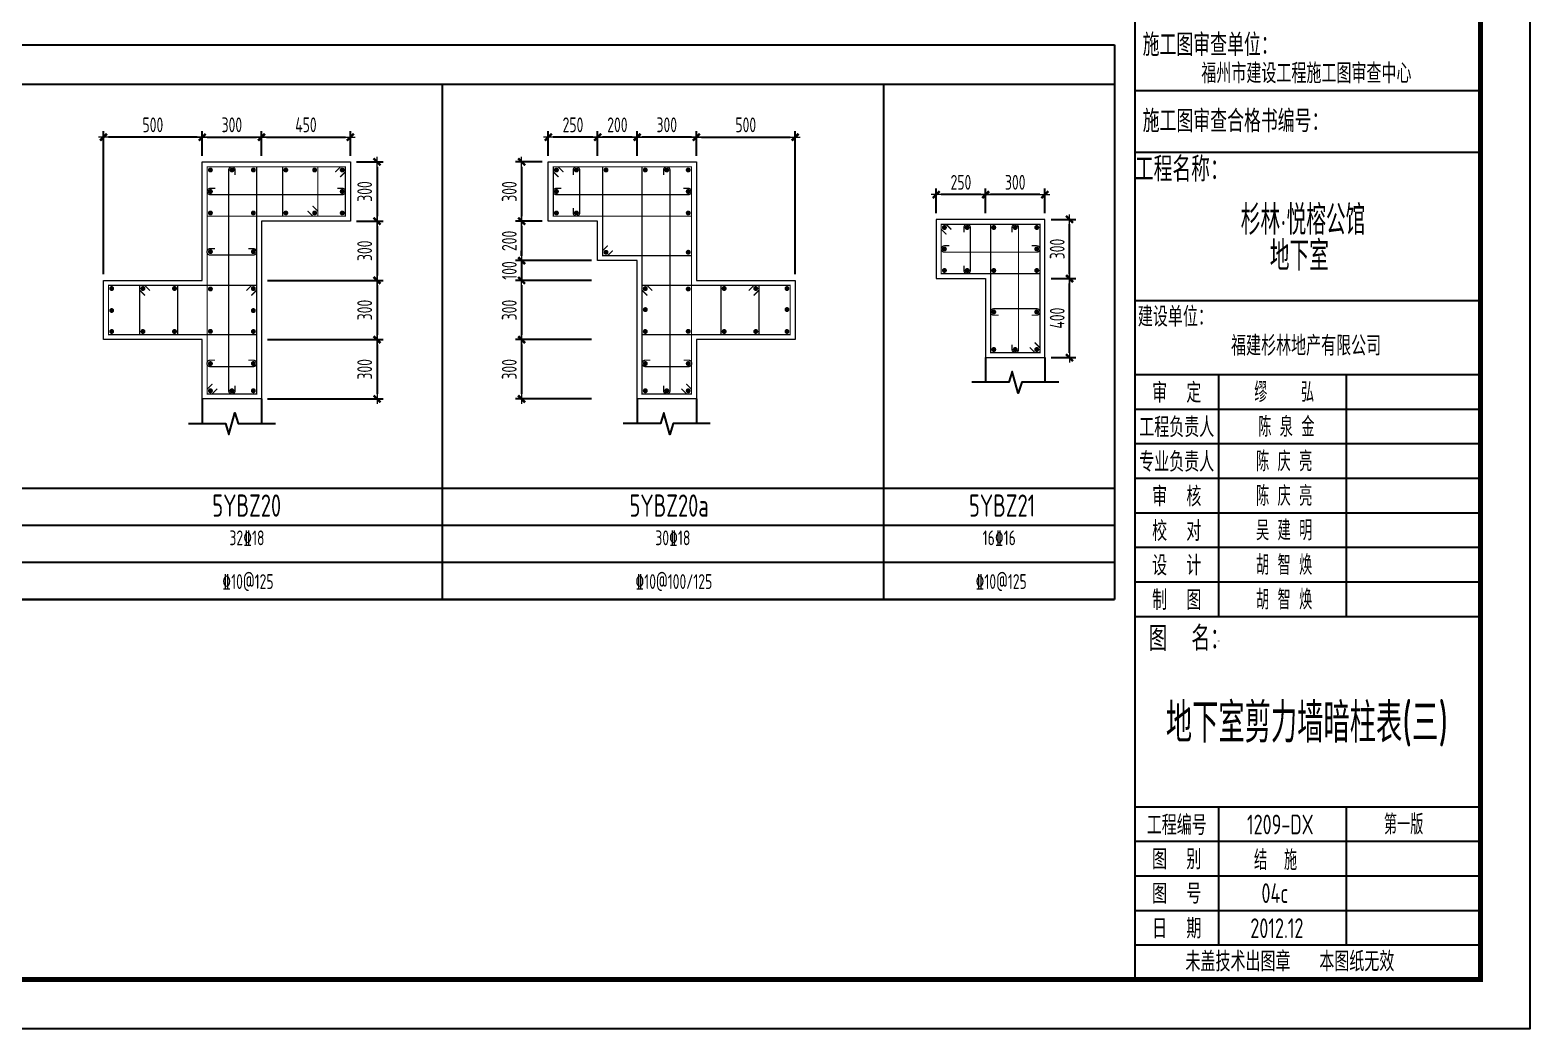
# Model space of a CAD drawing. Extents: x 292423 to 376523, y 106557 to 361882.
# Drawn here: x 346140 to 376523, y 171865 to 192094 of the extents above; entities that cross this region are included whole.
import ezdxf
from ezdxf.enums import TextEntityAlignment as Align

# ---------------------------------------------------------------- set-up
doc = ezdxf.new("R2010")
doc.units = 0
doc.header["$LTSCALE"] = 1000
doc.layers.get('0').update_dxf_attribs({"linetype": 'CONTINUOUS'})
doc.layers.get('Defpoints').update_dxf_attribs({"linetype": 'CONTINUOUS'})
for name, color, linetype in [('1508', 2, 'CONTINUOUS'), ('Note', 7, 'CONTINUOUS'), ('PUB_TITLE', 4, 'CONTINUOUS'), ('TAB', 7, 'CONTINUOUS'), ('TEXT', 7, 'CONTINUOUS'), ('THIN', 7, 'CONTINUOUS'), ('tk', 7, 'CONTINUOUS')]:
    doc.layers.add(name, color=color, linetype=linetype)
for name, color, linetype, lineweight in [('REIN', 6, 'CONTINUOUS', 18), ('Z-柱大样外框', 7, 'ByLayer', 18), ('Z-详图标注', 3, 'CONTINUOUS', 18)]:
    doc.layers.add(name, color=color, linetype=linetype, lineweight=lineweight)
doc.styles.add('HZTXT2', font='tssdeng.shx', dxfattribs={"width": 0.7, "bigfont": 'tssdchn.shx'})
doc.styles.get("Standard").update_dxf_attribs({"font": 'tssdeng.shx', "width": 0.7, "bigfont": 'tssdchn.shx'})
doc.styles.add('TCCAD_Dimension', font='Tssdeng.shx', dxfattribs={"width": 0.7, "bigfont": 'tssdchn.shx'})
doc.dimstyles.new('TCCAD_25_100', dxfattribs={"dimtxt": 300, "dimasz": 100, "dimexe": 125, "dimexo": 125, "dimgap": 100, "dimtad": 1, "dimdec": 0, "dimlfac": 0.25, "dimzin": 0, "dimdsep": 46, "dimtxsty": 'TCCAD_Dimension', "dimblk": '_TCDBK25_100', "dimcen": 0, "dimclrt": 7, "dimadec": 0, "dimazin": 0, "dimtfac": 1, "dimtdec": 0, "dimtix": 1, "dimtmove": 2, "dimatfit": 3, "dimfxl": 1, "dimtolj": 1, "dimtzin": 0, "dimarcsym": 0})

# ---------------------------------------------------------------- blocks, each defined once
blk = doc.blocks.new('_TCDBK25_100')
blk.add_line((-1, 0), (1, 0))
at = {"const_width": 0.5}
blk.add_lwpolyline([(-0.7, -0.7), (0.7, 0.7)], dxfattribs=at)
blk = doc.blocks.new('*D55')
at = {"layer": 'Defpoints', "color": 0}
for p in [(366696, 187060), (367196, 187060), (366696, 185460)]:
    blk.add_point(p, dxfattribs=at)
at = {"layer": 'Z-详图标注', "color": 0, "lineweight": -2}
for p, q in [((366821, 187060), (367321, 187060)), ((367196, 185560), (367196, 186960)), ((366821, 185460), (367321, 185460))]:
    blk.add_line(p, q, dxfattribs=at)
at = {"layer": 'Z-详图标注', "color": 0, "lineweight": -2, "xscale": 100, "yscale": 100, "zscale": 100}
for p, rotation in [((367196, 187060), 90), ((367196, 185460), 270)]:
    blk.add_blockref('_TCDBK25_100', p, dxfattribs=dict(at, rotation=rotation))
at = {"layer": 'Z-详图标注', "color": 7, "insert": (366946, 186260), "char_height": 300, "attachment_point": 5, "rotation": 90, "style": 'TCCAD_Dimension'}
blk.add_mtext('\\A1;400', dxfattribs=at)
blk = doc.blocks.new('*D56')
at = {"layer": 'Defpoints', "color": 0}
for p in [(366696, 188260), (367196, 188260), (366696, 187060)]:
    blk.add_point(p, dxfattribs=at)
at = {"layer": 'Z-详图标注', "color": 0, "lineweight": -2}
for p, q in [((366821, 188260), (367321, 188260)), ((367196, 187160), (367196, 188160)), ((366821, 187060), (367321, 187060))]:
    blk.add_line(p, q, dxfattribs=at)
at = {"layer": 'Z-详图标注', "color": 0, "lineweight": -2, "xscale": 100, "yscale": 100, "zscale": 100}
for p, rotation in [((367196, 188260), 90), ((367196, 187060), 270)]:
    blk.add_blockref('_TCDBK25_100', p, dxfattribs=dict(at, rotation=rotation))
at = {"layer": 'Z-详图标注', "color": 7, "insert": (366946, 187660), "char_height": 300, "attachment_point": 5, "rotation": 90, "style": 'TCCAD_Dimension'}
blk.add_mtext('\\A1;300', dxfattribs=at)
blk = doc.blocks.new('*D57')
at = {"layer": 'Defpoints', "color": 0}
for p in [(365496, 188760), (365496, 188260), (366696, 188260)]:
    blk.add_point(p, dxfattribs=at)
at = {"layer": 'Z-详图标注', "color": 0, "lineweight": -2}
for p, q in [((365496, 188385), (365496, 188885)), ((366596, 188760), (365596, 188760)), ((366696, 188385), (366696, 188885))]:
    blk.add_line(p, q, dxfattribs=at)
at = {"layer": 'Z-详图标注', "color": 0, "lineweight": -2, "xscale": 100, "yscale": 100, "zscale": 100, "rotation": 180}
blk.add_blockref('_TCDBK25_100', (365496, 188760), dxfattribs=at)
at = {"layer": 'Z-详图标注', "color": 0, "lineweight": -2, "xscale": 100, "yscale": 100, "zscale": 100}
blk.add_blockref('_TCDBK25_100', (366696, 188760), dxfattribs=at)
at = {"layer": 'Z-详图标注', "color": 7, "insert": (366096, 189010), "char_height": 300, "attachment_point": 5, "style": 'TCCAD_Dimension'}
blk.add_mtext('\\A1;300', dxfattribs=at)
blk = doc.blocks.new('*D58')
at = {"layer": 'Defpoints', "color": 0}
for p in [(364496, 188760), (364496, 188260), (365496, 188260)]:
    blk.add_point(p, dxfattribs=at)
at = {"layer": 'Z-详图标注', "color": 0, "lineweight": -2}
for p, q in [((364496, 188385), (364496, 188885)), ((365396, 188760), (364596, 188760)), ((365496, 188385), (365496, 188885))]:
    blk.add_line(p, q, dxfattribs=at)
at = {"layer": 'Z-详图标注', "color": 0, "lineweight": -2, "xscale": 100, "yscale": 100, "zscale": 100, "rotation": 180}
blk.add_blockref('_TCDBK25_100', (364496, 188760), dxfattribs=at)
at = {"layer": 'Z-详图标注', "color": 0, "lineweight": -2, "xscale": 100, "yscale": 100, "zscale": 100}
blk.add_blockref('_TCDBK25_100', (365496, 188760), dxfattribs=at)
at = {"layer": 'Z-详图标注', "color": 7, "insert": (364996, 189010), "char_height": 300, "attachment_point": 5, "style": 'TCCAD_Dimension'}
blk.add_mtext('\\A1;250', dxfattribs=at)
blk = doc.blocks.new('*D81')
at = {"layer": 'Defpoints', "color": 0}
for p in [(350829, 189924), (349629, 189424), (350829, 189424)]:
    blk.add_point(p, dxfattribs=at)
at = {"layer": 'Z-详图标注', "color": 0, "lineweight": -2}
for p, q in [((349629, 189549), (349629, 190049)), ((349729, 189924), (350729, 189924)), ((350829, 189549), (350829, 190049))]:
    blk.add_line(p, q, dxfattribs=at)
at = {"layer": 'Z-详图标注', "color": 0, "lineweight": -2, "xscale": 100, "yscale": 100, "zscale": 100, "rotation": 180}
blk.add_blockref('_TCDBK25_100', (349629, 189924), dxfattribs=at)
at = {"layer": 'Z-详图标注', "color": 0, "lineweight": -2, "xscale": 100, "yscale": 100, "zscale": 100}
blk.add_blockref('_TCDBK25_100', (350829, 189924), dxfattribs=at)
at = {"layer": 'Z-详图标注', "color": 7, "insert": (350229, 190174), "char_height": 300, "attachment_point": 5, "style": 'TCCAD_Dimension'}
blk.add_mtext('\\A1;300', dxfattribs=at)
blk = doc.blocks.new('*D82')
at = {"layer": 'Defpoints', "color": 0}
for p in [(352629, 189924), (350829, 189424), (352629, 189424)]:
    blk.add_point(p, dxfattribs=at)
at = {"layer": 'Z-详图标注', "color": 0, "lineweight": -2}
for p, q in [((350829, 189549), (350829, 190049)), ((350929, 189924), (352529, 189924)), ((352629, 189549), (352629, 190049))]:
    blk.add_line(p, q, dxfattribs=at)
at = {"layer": 'Z-详图标注', "color": 0, "lineweight": -2, "xscale": 100, "yscale": 100, "zscale": 100, "rotation": 180}
blk.add_blockref('_TCDBK25_100', (350829, 189924), dxfattribs=at)
at = {"layer": 'Z-详图标注', "color": 0, "lineweight": -2, "xscale": 100, "yscale": 100, "zscale": 100}
blk.add_blockref('_TCDBK25_100', (352629, 189924), dxfattribs=at)
at = {"layer": 'Z-详图标注', "color": 7, "insert": (351729, 190174), "char_height": 300, "attachment_point": 5, "style": 'TCCAD_Dimension'}
blk.add_mtext('\\A1;450', dxfattribs=at)
blk = doc.blocks.new('*D83')
at = {"layer": 'Defpoints', "color": 0}
for p in [(352629, 189424), (352629, 188224), (353169, 188224)]:
    blk.add_point(p, dxfattribs=at)
at = {"layer": 'Z-详图标注', "color": 0, "lineweight": -2}
for p, q in [((352754, 189424), (353294, 189424)), ((353169, 189324), (353169, 188324)), ((352754, 188224), (353294, 188224))]:
    blk.add_line(p, q, dxfattribs=at)
at = {"layer": 'Z-详图标注', "color": 0, "lineweight": -2, "xscale": 100, "yscale": 100, "zscale": 100}
for p, rotation in [((353169, 189424), 90), ((353169, 188224), 270)]:
    blk.add_blockref('_TCDBK25_100', p, dxfattribs=dict(at, rotation=rotation))
at = {"layer": 'Z-详图标注', "color": 7, "insert": (352919, 188824), "char_height": 300, "attachment_point": 5, "rotation": 90, "style": 'TCCAD_Dimension'}
blk.add_mtext('\\A1;300', dxfattribs=at)
blk = doc.blocks.new('*D84')
at = {"layer": 'Defpoints', "color": 0}
for p in [(352629, 188224), (350829, 187024), (353169, 187024)]:
    blk.add_point(p, dxfattribs=at)
at = {"layer": 'Z-详图标注', "color": 0, "lineweight": -2}
for p, q in [((352754, 188224), (353294, 188224)), ((353169, 188124), (353169, 187124)), ((350954, 187024), (353294, 187024))]:
    blk.add_line(p, q, dxfattribs=at)
at = {"layer": 'Z-详图标注', "color": 0, "lineweight": -2, "xscale": 100, "yscale": 100, "zscale": 100}
for p, rotation in [((353169, 188224), 90), ((353169, 187024), 270)]:
    blk.add_blockref('_TCDBK25_100', p, dxfattribs=dict(at, rotation=rotation))
at = {"layer": 'Z-详图标注', "color": 7, "insert": (352919, 187624), "char_height": 300, "attachment_point": 5, "rotation": 90, "style": 'TCCAD_Dimension'}
blk.add_mtext('\\A1;300', dxfattribs=at)
blk = doc.blocks.new('*D85')
at = {"layer": 'Defpoints', "color": 0}
for p in [(350829, 187024), (350829, 185824), (353169, 185824)]:
    blk.add_point(p, dxfattribs=at)
at = {"layer": 'Z-详图标注', "color": 0, "lineweight": -2}
for p, q in [((350954, 187024), (353294, 187024)), ((353169, 186924), (353169, 185924)), ((350954, 185824), (353294, 185824))]:
    blk.add_line(p, q, dxfattribs=at)
at = {"layer": 'Z-详图标注', "color": 0, "lineweight": -2, "xscale": 100, "yscale": 100, "zscale": 100}
for p, rotation in [((353169, 187024), 90), ((353169, 185824), 270)]:
    blk.add_blockref('_TCDBK25_100', p, dxfattribs=dict(at, rotation=rotation))
at = {"layer": 'Z-详图标注', "color": 7, "insert": (352919, 186424), "char_height": 300, "attachment_point": 5, "rotation": 90, "style": 'TCCAD_Dimension'}
blk.add_mtext('\\A1;300', dxfattribs=at)
blk = doc.blocks.new('*D86')
at = {"layer": 'Defpoints', "color": 0}
for p in [(350829, 185824), (350829, 184624), (353169, 184624)]:
    blk.add_point(p, dxfattribs=at)
at = {"layer": 'Z-详图标注', "color": 0, "lineweight": -2}
for p, q in [((350954, 185824), (353294, 185824)), ((353169, 185724), (353169, 184724)), ((350954, 184624), (353294, 184624))]:
    blk.add_line(p, q, dxfattribs=at)
at = {"layer": 'Z-详图标注', "color": 0, "lineweight": -2, "xscale": 100, "yscale": 100, "zscale": 100}
for p, rotation in [((353169, 185824), 90), ((353169, 184624), 270)]:
    blk.add_blockref('_TCDBK25_100', p, dxfattribs=dict(at, rotation=rotation))
at = {"layer": 'Z-详图标注', "color": 7, "insert": (352919, 185224), "char_height": 300, "attachment_point": 5, "rotation": 90, "style": 'TCCAD_Dimension'}
blk.add_mtext('\\A1;300', dxfattribs=at)
blk = doc.blocks.new('*D87')
at = {"layer": 'Defpoints', "color": 0}
for p in [(347629, 189924), (349629, 189424), (347629, 187024)]:
    blk.add_point(p, dxfattribs=at)
at = {"layer": 'Z-详图标注', "color": 0, "lineweight": -2}
for p, q in [((347629, 187149), (347629, 190049)), ((349529, 189924), (347729, 189924)), ((349629, 189549), (349629, 190049))]:
    blk.add_line(p, q, dxfattribs=at)
at = {"layer": 'Z-详图标注', "color": 0, "lineweight": -2, "xscale": 100, "yscale": 100, "zscale": 100, "rotation": 180}
blk.add_blockref('_TCDBK25_100', (347629, 189924), dxfattribs=at)
at = {"layer": 'Z-详图标注', "color": 0, "lineweight": -2, "xscale": 100, "yscale": 100, "zscale": 100}
blk.add_blockref('_TCDBK25_100', (349629, 189924), dxfattribs=at)
at = {"layer": 'Z-详图标注', "color": 7, "insert": (348629, 190174), "char_height": 300, "attachment_point": 5, "style": 'TCCAD_Dimension'}
blk.add_mtext('\\A1;500', dxfattribs=at)
blk = doc.blocks.new('*D111')
at = {"layer": 'Defpoints', "color": 0}
for p in [(358438, 189924), (358438, 189424), (359638, 189424)]:
    blk.add_point(p, dxfattribs=at)
at = {"layer": 'Z-详图标注', "color": 0, "lineweight": -2}
for p, q in [((358438, 189549), (358438, 190049)), ((359538, 189924), (358538, 189924)), ((359638, 189549), (359638, 190049))]:
    blk.add_line(p, q, dxfattribs=at)
at = {"layer": 'Z-详图标注', "color": 0, "lineweight": -2, "xscale": 100, "yscale": 100, "zscale": 100, "rotation": 180}
blk.add_blockref('_TCDBK25_100', (358438, 189924), dxfattribs=at)
at = {"layer": 'Z-详图标注', "color": 0, "lineweight": -2, "xscale": 100, "yscale": 100, "zscale": 100}
blk.add_blockref('_TCDBK25_100', (359638, 189924), dxfattribs=at)
at = {"layer": 'Z-详图标注', "color": 7, "insert": (359038, 190174), "char_height": 300, "attachment_point": 5, "style": 'TCCAD_Dimension'}
blk.add_mtext('\\A1;300', dxfattribs=at)
blk = doc.blocks.new('*D112')
at = {"layer": 'Defpoints', "color": 0}
for p in [(357638, 189924), (357638, 189424, 0), (358438, 189424, 0)]:
    blk.add_point(p, dxfattribs=at)
at = {"layer": 'Z-详图标注', "color": 0, "lineweight": -2}
for p, q in [((357638, 189549), (357638, 190049)), ((358338, 189924), (357738, 189924)), ((358438, 189549), (358438, 190049))]:
    blk.add_line(p, q, dxfattribs=at)
at = {"layer": 'Z-详图标注', "color": 0, "lineweight": -2, "xscale": 100, "yscale": 100, "zscale": 100, "rotation": 180}
blk.add_blockref('_TCDBK25_100', (357638, 189924), dxfattribs=at)
at = {"layer": 'Z-详图标注', "color": 0, "lineweight": -2, "xscale": 100, "yscale": 100, "zscale": 100}
blk.add_blockref('_TCDBK25_100', (358438, 189924), dxfattribs=at)
at = {"layer": 'Z-详图标注', "color": 7, "insert": (358038, 190174), "char_height": 300, "attachment_point": 5, "style": 'TCCAD_Dimension'}
blk.add_mtext('\\A1;200', dxfattribs=at)
blk = doc.blocks.new('*D113')
at = {"layer": 'Defpoints', "color": 0}
for p in [(356638, 189424), (356098, 188224), (356638, 188224)]:
    blk.add_point(p, dxfattribs=at)
at = {"layer": 'Z-详图标注', "color": 0, "lineweight": -2}
for p, q in [((356513, 189424), (355973, 189424)), ((356098, 189324), (356098, 188324)), ((356513, 188224), (355973, 188224))]:
    blk.add_line(p, q, dxfattribs=at)
at = {"layer": 'Z-详图标注', "color": 0, "lineweight": -2, "xscale": 100, "yscale": 100, "zscale": 100}
for p, rotation in [((356098, 189424), 90), ((356098, 188224), 270)]:
    blk.add_blockref('_TCDBK25_100', p, dxfattribs=dict(at, rotation=rotation))
at = {"layer": 'Z-详图标注', "color": 7, "insert": (355848, 188824), "char_height": 300, "attachment_point": 5, "rotation": 90, "style": 'TCCAD_Dimension'}
blk.add_mtext('\\A1;300', dxfattribs=at)
blk = doc.blocks.new('*D114')
at = {"layer": 'Defpoints', "color": 0}
for p in [(356638, 188224, 0), (356098, 187424), (356638, 187424, 0)]:
    blk.add_point(p, dxfattribs=at)
at = {"layer": 'Z-详图标注', "color": 0, "lineweight": -2}
for p, q in [((356513, 188224), (355973, 188224)), ((356098, 188124), (356098, 187524)), ((356513, 187424), (355973, 187424))]:
    blk.add_line(p, q, dxfattribs=at)
at = {"layer": 'Z-详图标注', "color": 0, "lineweight": -2, "xscale": 100, "yscale": 100, "zscale": 100}
for p, rotation in [((356098, 188224), 90), ((356098, 187424), 270)]:
    blk.add_blockref('_TCDBK25_100', p, dxfattribs=dict(at, rotation=rotation))
at = {"layer": 'Z-详图标注', "color": 7, "insert": (355848, 187824), "char_height": 300, "attachment_point": 5, "rotation": 90, "style": 'TCCAD_Dimension'}
blk.add_mtext('\\A1;200', dxfattribs=at)
blk = doc.blocks.new('*D115')
at = {"layer": 'Defpoints', "color": 0}
for p in [(357638, 187024, 0), (356098, 185824), (357638, 185824, 0)]:
    blk.add_point(p, dxfattribs=at)
at = {"layer": 'Z-详图标注', "color": 0, "lineweight": -2}
for p, q in [((357513, 187024), (355973, 187024)), ((356098, 186924), (356098, 185924)), ((357513, 185824), (355973, 185824))]:
    blk.add_line(p, q, dxfattribs=at)
at = {"layer": 'Z-详图标注', "color": 0, "lineweight": -2, "xscale": 100, "yscale": 100, "zscale": 100}
for p, rotation in [((356098, 187024), 90), ((356098, 185824), 270)]:
    blk.add_blockref('_TCDBK25_100', p, dxfattribs=dict(at, rotation=rotation))
at = {"layer": 'Z-详图标注', "color": 7, "insert": (355848, 186424), "char_height": 300, "attachment_point": 5, "rotation": 90, "style": 'TCCAD_Dimension'}
blk.add_mtext('\\A1;300', dxfattribs=at)
blk = doc.blocks.new('*D116')
at = {"layer": 'Defpoints', "color": 0}
for p in [(357638, 185824, 0), (356098, 184624), (357638, 184624, 0)]:
    blk.add_point(p, dxfattribs=at)
at = {"layer": 'Z-详图标注', "color": 0, "lineweight": -2}
for p, q in [((357513, 185824), (355973, 185824)), ((356098, 185724), (356098, 184724)), ((357513, 184624), (355973, 184624))]:
    blk.add_line(p, q, dxfattribs=at)
at = {"layer": 'Z-详图标注', "color": 0, "lineweight": -2, "xscale": 100, "yscale": 100, "zscale": 100}
for p, rotation in [((356098, 185824), 90), ((356098, 184624), 270)]:
    blk.add_blockref('_TCDBK25_100', p, dxfattribs=dict(at, rotation=rotation))
at = {"layer": 'Z-详图标注', "color": 7, "insert": (355848, 185224), "char_height": 300, "attachment_point": 5, "rotation": 90, "style": 'TCCAD_Dimension'}
blk.add_mtext('\\A1;300', dxfattribs=at)
blk = doc.blocks.new('*D117')
at = {"layer": 'Defpoints', "color": 0}
for p in [(361638, 189924), (359638, 189424), (361638, 187024)]:
    blk.add_point(p, dxfattribs=at)
at = {"layer": 'Z-详图标注', "color": 0, "lineweight": -2}
for p, q in [((359638, 189549), (359638, 190049)), ((359738, 189924), (361538, 189924)), ((361638, 187149), (361638, 190049))]:
    blk.add_line(p, q, dxfattribs=at)
at = {"layer": 'Z-详图标注', "color": 0, "lineweight": -2, "xscale": 100, "yscale": 100, "zscale": 100, "rotation": 180}
blk.add_blockref('_TCDBK25_100', (359638, 189924), dxfattribs=at)
at = {"layer": 'Z-详图标注', "color": 0, "lineweight": -2, "xscale": 100, "yscale": 100, "zscale": 100}
blk.add_blockref('_TCDBK25_100', (361638, 189924), dxfattribs=at)
at = {"layer": 'Z-详图标注', "color": 7, "insert": (360638, 190174), "char_height": 300, "attachment_point": 5, "style": 'TCCAD_Dimension'}
blk.add_mtext('\\A1;500', dxfattribs=at)
blk = doc.blocks.new('*D118')
at = {"layer": 'Defpoints', "color": 0}
for p in [(357638, 187424, 0), (356098, 187024), (357638, 187024, 0)]:
    blk.add_point(p, dxfattribs=at)
at = {"layer": 'Z-详图标注', "color": 0, "lineweight": -2}
for p, q in [((356098, 187524), (356098, 187624)), ((357513, 187424), (355973, 187424)), ((356098, 187424), (356098, 187024)), ((357513, 187024), (355973, 187024)), ((356098, 186924), (356098, 186824))]:
    blk.add_line(p, q, dxfattribs=at)
at = {"layer": 'Z-详图标注', "color": 0, "lineweight": -2, "xscale": 100, "yscale": 100, "zscale": 100}
for p, rotation in [((356098, 187424), 270), ((356098, 187024), 90)]:
    blk.add_blockref('_TCDBK25_100', p, dxfattribs=dict(at, rotation=rotation))
at = {"layer": 'Z-详图标注', "color": 7, "insert": (355848, 187224), "char_height": 300, "attachment_point": 5, "rotation": 90, "style": 'TCCAD_Dimension'}
blk.add_mtext('\\A1;100', dxfattribs=at)
blk = doc.blocks.new('*D119')
at = {"layer": 'Defpoints', "color": 0}
for p in [(356638, 189924), (356638, 189424, 0), (357638, 189424, 0)]:
    blk.add_point(p, dxfattribs=at)
at = {"layer": 'Z-详图标注', "color": 0, "lineweight": -2}
for p, q in [((356638, 189549), (356638, 190049)), ((357538, 189924), (356738, 189924)), ((357638, 189549), (357638, 190049))]:
    blk.add_line(p, q, dxfattribs=at)
at = {"layer": 'Z-详图标注', "color": 0, "lineweight": -2, "xscale": 100, "yscale": 100, "zscale": 100, "rotation": 180}
blk.add_blockref('_TCDBK25_100', (356638, 189924), dxfattribs=at)
at = {"layer": 'Z-详图标注', "color": 0, "lineweight": -2, "xscale": 100, "yscale": 100, "zscale": 100}
blk.add_blockref('_TCDBK25_100', (357638, 189924), dxfattribs=at)
at = {"layer": 'Z-详图标注', "color": 7, "insert": (357138, 190174), "char_height": 300, "attachment_point": 5, "style": 'TCCAD_Dimension'}
blk.add_mtext('\\A1;250', dxfattribs=at)
blk = doc.blocks.new('A1tk')
at = {"layer": 'PUB_TITLE'}
for p, q in [((76100, 19004), (83100, 19004)), ((76100, 17754), (83100, 17754)), ((76100, 14754), (83100, 14754)), ((76100, 13254), (83100, 13254)), ((77791, 13254), (77791, 8354)), ((80377, 13254), (80377, 8354)), ((76100, 12554), (83100, 12554)), ((76100, 11854), (83100, 11854)), ((76100, 11154), (83100, 11154)), ((76100, 10454), (83100, 10454)), ((76100, 9754), (83100, 9754)), ((76100, 9054), (83100, 9054)), ((76100, 8354), (83100, 8354)), ((77791, 7859), (77791, 7854)), ((76100, 4500), (83100, 4500)), ((77791, 4500), (77791, 1700)), ((80377, 4500), (80377, 1700)), ((83100, 4500), (83100, 1700)), ((76100, 3800), (83100, 3800)), ((76100, 3100), (83100, 3100)), ((76100, 2400), (83100, 2400)), ((83100, 1700), (76100, 1700))]:
    blk.add_line(p, q, dxfattribs=at)
at = {"layer": 'tk'}
blk.add_line((76100, 1000), (76100, 58400), dxfattribs=at)
at = {"layer": 'tk', "color": 5}
blk.add_lwpolyline([(0, 0), (0, 59400), (84100, 59400), (84100, 0)], close=True, dxfattribs=at)
at = {"layer": 'tk', "const_width": 100}
blk.add_lwpolyline([(2500, 1000), (83100, 1000), (83100, 58400), (2500, 58400)], close=True, dxfattribs=at)
at = {"layer": 'PUB_TITLE', "style": 'HZTXT2', "width": 0.8}
for s, height, p in [('施工图审查单位：', 450, (77622, 19953)), ('施工图审查合格书编号：', 450, (78136, 18409)), ('日  期', 400, (76945, 2050))]:
    blk.add_text(s, height=height, dxfattribs=at).set_placement(p, align=Align.MIDDLE)
at = {"layer": 'PUB_TITLE', "width": 0.8}
for s, height, p in [('工程名称：', 500, (77047, 17437)), ('建设单位：', 400, (76917, 14445)), ('审  定', 400, (76945, 12904)), ('工程负责人', 400, (76945, 12204)), ('专业负责人', 400, (76945, 11504)), ('审  核', 400, (76945, 10804)), ('校  对', 400, (76945, 10104)), ('设  计', 400, (76945, 9404)), ('制  图', 400, (76945, 8704)), ('图  名：', 500, (77188, 7934)), ('工程编号', 400, (76945, 4150)), ('图  别', 400, (76945, 3450)), ('图  号', 400, (76945, 2750)), ('未盖技术出图章   本图纸无效', 400, (79237, 1389))]:
    blk.add_text(s, height=height, dxfattribs=at).set_placement(p, align=Align.MIDDLE)
at = {"layer": 'TEXT', "color": 0}
for s, height, width, p in [('福州市建设工程施工图审查中心', 400, 0.8, (79571, 19373)), ('杉林·悦榕公馆', 600, 0.7, (79503, 16415)), ('地下室', 600, 0.7, (79428, 15691)), ('福建杉林地产有限公司', 400, 0.8, (79565, 13855))]:
    blk.add_text(s, height=height, dxfattribs=dict(at, width=width)).set_placement(p, align=Align.MIDDLE)
at = {"layer": 'TEXT', "color": 0, "linetype": 'ByBlock', "width": 0.7}
for s, p in [('缪    弘', (79121, 12915)), ('陈 泉 金', (79165, 12215)), ('陈 庆 亮', (79121, 11515)), ('陈 庆 亮', (79121, 10815)), ('吴 建 明', (79121, 10115)), ('胡 智 焕', (79121, 9415)), ('胡 智 焕', (79121, 8715)), ('1209-DX', (79042, 4141)), ('结  施', (78946, 3441))]:
    blk.add_text(s, height=400, dxfattribs=at).set_placement(p, align=Align.MIDDLE)
for s, p in [('第一版', (81142, 3942, -459)), ('2012.12', (78435, 1841))]:
    blk.add_text(s, height=400, dxfattribs=at).set_placement(p)

msp = doc.modelspace()

# ---------------------------------------------------------------- linework, layer by layer
at = {"layer": 'REIN', "color": 210, "const_width": 25, "elevation": 0}
for points in [[(352423.3, 189118.2), (352529.4, 189224.2), (352529.4, 189324.2), (349729.4, 189324.2), (349729.4, 188324.2), (352529.4, 188324.2), (352529.4, 189324.2), (352429.4, 189324.2), (352323.3, 189218.2)], [(349835.5, 184930.3), (349729.4, 184824.3), (349729.4, 184724.3), (350729.4, 184724.3), (350729.4, 189324.2), (349729.4, 189324.2), (349729.4, 184724.3), (349829.4, 184724.3), (349935.5, 184830.3)], [(350623.3, 186718.2), (350729.4, 186824.3), (350729.4, 186924.3), (347729.4, 186924.3), (347729.4, 185924.3), (350729.4, 185924.3), (350729.4, 186924.3), (350629.4, 186924.3), (350523.3, 186818.2)]]:
    msp.add_lwpolyline(points, dxfattribs=at)
at = {"layer": 'REIN', "color": 6, "const_width": 50, "elevation": 0}
for points in [[(349819.4, 189259.2, -1), (349769.4, 189259.2, -1)], [(350254.4, 189259.2, -1), (350204.4, 189259.2, -1)], [(350689.4, 189259.2, -1), (350639.4, 189259.2, -1)], [(351346.8, 189259.2, -1), (351296.8, 189259.2, -1)], [(351930.7, 189259.2, -1), (351880.7, 189259.2, -1)], [(352489.4, 189259.2, -1), (352439.4, 189259.2, -1)], [(349819.4, 188824.2, -1), (349769.4, 188824.2, -1)], [(352489.4, 188824.2, -1), (352439.4, 188824.2, -1)], [(349819.4, 188389.2, -1), (349769.4, 188389.2, -1)], [(350689.4, 188389.2, -1), (350639.4, 188389.2, -1)], [(351346.8, 188389.2, -1), (351296.8, 188389.2, -1)], [(351930.7, 188389.2, -1), (351880.7, 188389.2, -1)], [(352489.4, 188389.2, -1), (352439.4, 188389.2, -1)], [(349819.4, 187605.2, -1), (349769.4, 187605.2, -1)], [(350689.4, 187605.2, -1), (350639.4, 187605.2, -1)], [(347819.4, 186859.3, -1), (347769.4, 186859.3, -1)], [(348452.5, 186859.3, -1), (348402.5, 186859.3, -1)], [(349091.3, 186859.3, -1), (349041.3, 186859.3, -1)], [(349819.4, 186849.9, -1), (349769.4, 186849.9, -1)], [(350689.4, 186857.7, -1), (350639.4, 186857.7, -1)], [(347819.4, 186414.4, -1), (347769.4, 186414.4, -1)], [(350689.4, 186412.8, -1), (350639.4, 186412.8, -1)], [(347819.4, 185989.3, -1), (347769.4, 185989.3, -1)], [(348452.5, 185989.3, -1), (348402.5, 185989.3, -1)], [(349091.3, 185989.3, -1), (349041.3, 185989.3, -1)], [(349819.4, 185992.4, -1), (349769.4, 185992.4, -1)], [(350689.4, 185989.3, -1), (350639.4, 185989.3, -1)], [(349819.4, 185339.8, -1), (349769.4, 185339.8, -1)], [(350689.4, 185339.8, -1), (350639.4, 185339.8, -1)], [(349819.4, 184789.3, -1), (349769.4, 184789.3, -1)], [(350254.4, 184789.3, -1), (350204.4, 184789.3, -1)], [(350689.4, 184789.3, -1), (350639.4, 184789.3, -1)]]:
    msp.add_lwpolyline(points, format="xyb", close=True, dxfattribs=at)
at = {"layer": 'REIN', "color": 6, "const_width": 25, "elevation": 0}
for points in [[(350294.4, 189159.2), (350294.4, 189259.2, 1), (350164.4, 189259.2), (350164.4, 184789.3, 1), (350294.4, 184789.3), (350294.4, 184889.3)], [(349894.4, 188889.2), (349794.4, 188889.2, 1), (349794.4, 188759.2), (352464.4, 188759.2, 1), (352464.4, 188889.2), (352364.4, 188889.2)], [(349888.6, 187667.2), (349788.6, 187667.2, 1), (349788.6, 187537.2), (350664.4, 187537.2, 1), (350664.4, 187667.2), (350564.4, 187667.2)], [(349888.6, 185408), (349788.6, 185408, 1), (349788.6, 185278), (350664.4, 185278, 1), (350664.4, 185408), (350564.4, 185408)]]:
    msp.add_lwpolyline(points, format="xyb", dxfattribs=at)
for points in [[(351764.7, 188430.3), (351870.7, 188324.2), (351970.7, 188324.2), (351970.7, 189324.2), (351256.8, 189324.2), (351256.8, 188324.2), (351970.7, 188324.2), (351970.7, 188424.2), (351864.7, 188530.3)], [(348568.6, 186818.2), (348462.5, 186924.3), (348362.5, 186924.3), (348362.5, 185924.3), (349131.3, 185924.3), (349131.3, 186924.3), (348362.5, 186924.3), (348362.5, 186824.3), (348468.6, 186718.2)]]:
    msp.add_lwpolyline(points, dxfattribs=at)
at = {"layer": 'REIN', "color": 210, "const_width": 25}
for points in [[(356844, 189118.2), (356737.9, 189224.2), (356737.9, 189324.2), (359537.9, 189324.2), (359537.9, 188324.2), (356737.9, 188324.2), (356737.9, 189324.2), (356837.9, 189324.2), (356944, 189218.2)], [(357944, 187630.3), (357837.9, 187524.2), (357737.9, 187524.2), (357737.9, 189324.2), (359537.9, 189324.2), (359537.9, 187524.2), (357737.9, 187524.2), (357737.9, 187624.2), (357844, 187730.3)], [(359431.8, 184930.3), (359537.9, 184824.3), (359537.9, 184724.3), (358537.9, 184724.3), (358537.9, 189324.2), (359537.9, 189324.2), (359537.9, 184724.3), (359437.9, 184724.3), (359331.8, 184830.3)], [(364702.5, 187953.8), (364596.5, 188059.8), (364596.5, 188159.8), (366596.5, 188159.8), (366596.5, 187159.8), (364596.5, 187159.8), (364596.5, 188159.8), (364696.5, 188159.8), (364802.5, 188053.8)], [(366490.4, 185765.9), (366596.5, 185659.8), (366596.5, 185559.8), (365596.5, 185559.8), (365596.5, 188159.8), (366596.5, 188159.8), (366596.5, 185559.8), (366496.5, 185559.8), (366390.4, 185665.9)], [(358644, 186718.2), (358537.9, 186824.3), (358537.9, 186924.3), (361537.9, 186924.3), (361537.9, 185924.3), (358537.9, 185924.3), (358537.9, 186924.3), (358637.9, 186924.3), (358744, 186818.2)]]:
    msp.add_lwpolyline(points, dxfattribs=at)
at = {"layer": 'REIN', "color": 6, "const_width": 50}
for points in [[(356777.9, 189259.2, 1), (356827.9, 189259.2, 1)], [(357208.6, 189234.2, 1), (357208.6, 189284.2, 1)], [(357807.3, 189234.2, 1), (357807.3, 189284.2, 1)], [(358577.9, 189259.2, 1), (358627.9, 189259.2, 1)], [(359012.9, 189259.2, 1), (359062.9, 189259.2, 1)], [(359447.9, 189259.2, 1), (359497.9, 189259.2, 1)], [(356777.9, 188824.2, 1), (356827.9, 188824.2, 1)], [(359447.9, 188824.2, 1), (359497.9, 188824.2, 1)], [(356777.9, 188389.2, 1), (356827.9, 188389.2, 1)], [(357208.6, 188364.2, 1), (357208.6, 188414.2, 1)], [(359447.9, 188389.2, 1), (359497.9, 188389.2, 1)], [(364636.5, 188094.8, 1), (364686.5, 188094.8, 1)], [(365096.5, 188094.8, 1), (365146.5, 188094.8, 1)], [(365636.5, 188094.8, 1), (365686.5, 188094.8, 1)], [(366071.5, 188094.8, 1), (366121.5, 188094.8, 1)], [(366506.5, 188094.8, 1), (366556.5, 188094.8, 1)], [(357807.3, 187567.3, 1), (357807.3, 187617.3, 1)], [(359447.9, 187593.9, 1), (359497.9, 187593.9, 1)], [(364636.5, 187659.8, 1), (364686.5, 187659.8, 1)], [(366506.5, 187659.8, 1), (366556.5, 187659.8, 1)], [(364636.5, 187224.8, 1), (364686.5, 187224.8, 1)], [(365096.5, 187224.8, 1), (365146.5, 187224.8, 1)], [(365636.5, 187224.8, 1), (365686.5, 187224.8, 1)], [(366506.5, 187224.8, 1), (366556.5, 187224.8, 1)], [(358577.9, 186857.7, 1), (358627.9, 186857.7, 1)], [(359447.9, 186849.9, 1), (359497.9, 186849.9, 1)], [(360176, 186859.3, 1), (360226, 186859.3, 1)], [(360814.8, 186859.3, 1), (360864.8, 186859.3, 1)], [(361447.9, 186859.3, 1), (361497.9, 186859.3, 1)], [(358577.9, 186432.6, 1), (358627.9, 186432.6, 1)], [(361447.9, 186434.2, 1), (361497.9, 186434.2, 1)], [(365636.5, 186384.8, 1), (365686.5, 186384.8, 1)], [(366506.5, 186384.8, 1), (366556.5, 186384.8, 1)], [(358577.9, 185989.3, 1), (358627.9, 185989.3, 1)], [(359447.9, 185992.4, 1), (359497.9, 185992.4, 1)], [(360176, 185989.3, 1), (360226, 185989.3, 1)], [(360814.8, 185989.3, 1), (360864.8, 185989.3, 1)], [(361447.9, 185989.3, 1), (361497.9, 185989.3, 1)], [(365636.5, 185624.8, 1), (365686.5, 185624.8, 1)], [(366071.5, 185624.8, 1), (366121.5, 185624.8, 1)], [(366506.5, 185624.8, 1), (366556.5, 185624.8, 1)], [(358577.9, 185339.8, 1), (358627.9, 185339.8, 1)], [(359447.9, 185339.8, 1), (359497.9, 185339.8, 1)], [(358577.9, 184789.3, 1), (358627.9, 184789.3, 1)], [(359012.9, 184789.3, 1), (359062.9, 184789.3, 1)], [(359447.9, 184789.3, 1), (359497.9, 184789.3, 1)]]:
    msp.add_lwpolyline(points, format="xyb", close=True, dxfattribs=at)
at = {"layer": 'REIN', "color": 6, "const_width": 25}
for points in [[(357143.6, 189159.2), (357143.6, 189259.2, -1), (357273.6, 189259.2), (357273.6, 188389.2, -1), (357143.6, 188389.2), (357143.6, 188489.2)], [(358972.9, 189159.2), (358972.9, 189259.2, -1), (359102.9, 189259.2), (359102.9, 184789.3, -1), (358972.9, 184789.3), (358972.9, 184889.3)], [(359372.9, 188889.2), (359472.9, 188889.2, -1), (359472.9, 188759.2), (356802.9, 188759.2, -1), (356802.9, 188889.2), (356902.9, 188889.2)], [(365056.5, 187994.8), (365056.5, 188094.8, -1), (365186.5, 188094.8), (365186.5, 187224.8, -1), (365056.5, 187224.8), (365056.5, 187324.8)], [(366031.5, 187994.8), (366031.5, 188094.8, -1), (366161.5, 188094.8), (366161.5, 185624.8, -1), (366031.5, 185624.8), (366031.5, 185724.8)], [(366431.5, 187724.8), (366531.5, 187724.8, -1), (366531.5, 187594.8), (364661.5, 187594.8, -1), (364661.5, 187724.8), (364761.5, 187724.8)], [(365761.5, 186319.8), (365661.5, 186319.8, -1), (365661.5, 186449.8), (366531.5, 186449.8, -1), (366531.5, 186319.8), (366431.5, 186319.8)], [(359378.7, 185408), (359478.7, 185408, -1), (359478.7, 185278), (358602.9, 185278, -1), (358602.9, 185408), (358702.9, 185408)]]:
    msp.add_lwpolyline(points, format="xyb", dxfattribs=at)
msp.add_lwpolyline([(360698.7, 186818.2), (360804.8, 186924.3), (360904.8, 186924.3), (360904.8, 185924.3), (360136, 185924.3), (360136, 186924.3), (360904.8, 186924.3), (360904.8, 186824.3), (360798.7, 186718.2)], dxfattribs=at)
at = {"layer": 'TAB'}
for p, q in [((295391.9, 191794.5), (368105.7, 191794.5)), ((368105.7, 191794.5, 0), (368105.7, 180565.5, 0)), ((297191.9, 190996.1), (368105.7, 190996.1)), ((354488.7, 190996.1), (354488.7, 180565.5, 0)), ((363427.9, 190996.1), (363427.9, 180565.5, 0)), ((295391.9, 182815.5, 0), (368105.7, 182815.5, 0)), ((295391.9, 182065.5, 0), (368105.7, 182065.5, 0)), ((295391.9, 181315.5, 0), (368105.7, 181315.5, 0)), ((368105.7, 180565.5, 0), (295391.9, 180565.5, 0)), ((295391.9, 180565.5, 0), (368105.7, 180565.5, 0))]:
    msp.add_line(p, q, dxfattribs=at)
at = {"layer": 'THIN'}
for p, q in [((365496.5, 185459.8), (365496.5, 184959.8)), ((366696.5, 185459.8), (366696.5, 184959.8)), ((349629.4, 184624.3, 0), (349629.4, 184124.3, 0)), ((350829.4, 184624.3, 0), (350829.4, 184124.3, 0)), ((358437.9, 184624.3), (358437.9, 184124.3)), ((359637.9, 184624.3), (359637.9, 184124.3))]:
    msp.add_line(p, q, dxfattribs=at)
at = {"layer": 'THIN', "elevation": 0}
for points in [[(366976.5, 184959.8), (366226.5, 184959.8), (366156.5, 184739.8), (366036.5, 185179.8), (365966.5, 184959.8), (365216.5, 184959.8)], [(349349.4, 184124.3), (350099.4, 184124.3), (350169.4, 183904.3), (350289.4, 184344.3), (350359.4, 184124.3), (351109.4, 184124.3)], [(359917.9, 184124.3), (359167.9, 184124.3), (359097.9, 183904.3), (358977.9, 184344.3), (358907.9, 184124.3), (358157.9, 184124.3)]]:
    msp.add_lwpolyline(points, dxfattribs=at)
at = {"layer": 'Z-柱大样外框', "elevation": 0}
msp.add_lwpolyline([(350829.4, 184624.3), (349629.4, 184624.3), (349629.4, 185824.3), (347629.4, 185824.3), (347629.4, 187024.3), (349629.4, 187024.3), (349629.4, 189424.2), (352629.4, 189424.2), (352629.4, 188224.2), (350829.4, 188224.2)], close=True, dxfattribs=at)
at = {"layer": 'Z-柱大样外框'}
for points in [[(358437.9, 187424.2), (357637.9, 187424.2), (357637.9, 188224.2), (356637.9, 188224.2), (356637.9, 189424.2), (359637.9, 189424.2), (359637.9, 187024.3), (361637.9, 187024.3), (361637.9, 185824.3), (359637.9, 185824.3), (359637.9, 184624.3), (358437.9, 184624.3)], [(364496.5, 188259.8), (364496.5, 187059.8), (365496.5, 187059.8), (365496.5, 185459.8), (366696.5, 185459.8), (366696.5, 188259.8), (364496.5, 188259.8)]]:
    msp.add_lwpolyline(points, close=True, dxfattribs=at)

# ---------------------------------------------------------------- block references
at = {"layer": '1508'}
msp.add_blockref('A1tk', (292422.6, 171865.4), dxfattribs=at)

# ---------------------------------------------------------------- texts
at = {"layer": 'Note', "color": 7, "width": 0.7}
msp.add_text('地下室剪力墙暗柱表(三)', height=800, dxfattribs=at).set_placement((372006, 178071.8), align=Align.MIDDLE)
at = {"layer": 'PUB_TITLE', "color": 200, "linetype": 'ByBlock', "width": 0.7}
msp.add_text('04c', height=400, dxfattribs=at).set_placement((371083.2, 174415.4))
at = {"layer": 'TAB', "width": 0.7}
for s, height, p in [('5YBZ20', 450, (350529.9, 182464.4, 0)), ('5YBZ20a', 450, (359086.1, 182464.4, 0)), ('5YBZ21', 450, (365829.4, 182464.4, 0)), ('%%13210@125', 300, (350553.9, 180925.5, 0)), ('%%13210@100/125', 300, (359180.7, 180925.5, 0)), ('%%13210@125', 300, (365810.3, 180925.5, 0))]:
    msp.add_text(s, height=height, dxfattribs=at).set_placement(p, align=Align.MIDDLE_CENTER)
for s, p in [('32%%13218', (350179.8, 181570.6, 0)), ('30%%13218', (358806.6, 181570.6, 0)), ('16%%13216', (365436.2, 181570.6, 0))]:
    msp.add_text(s, height=300, dxfattribs=at).set_placement(p, align=Align.BOTTOM_LEFT)

# ---------------------------------------------------------------- dimensions: what is measured, and where the dimension line sits
at = {"layer": 'Z-详图标注'}
for base, p1, p2, angle, picture, middle in [((347629.4, 189924.2, 0), (349629.4, 189424.2, 0), (347629.4, 187024.3, 0), 180, '*D87', (348629.4, 190174.2, 0)), ((356637.9, 189924.2), (357637.9, 189424.2, 0), (356637.9, 189424.2, 0), 180, '*D119', (357137.9, 190174.2)), ((357637.9, 189924.2), (358437.9, 189424.2, 0), (357637.9, 189424.2, 0), 180, '*D112', (358037.9, 190174.2)), ((358437.9, 189924.2), (359637.9, 189424.2), (358437.9, 189424.2), 180, '*D111', (359037.9, 190174.2)), ((353169.3, 188224.2, 0), (352629.4, 189424.2, 0), (352629.4, 188224.2, 0), 90, '*D83', (352919.3, 188824.2, 0)), ((356098, 188224.2), (356637.9, 189424.2), (356637.9, 188224.2), 90, '*D113', (355848, 188824.2)), ((364496.5, 188759.8), (365496.5, 188259.8), (364496.5, 188259.8), 180, '*D58', (364996.5, 189009.8)), ((365496.5, 188759.8), (366696.5, 188259.8), (365496.5, 188259.8), 180, '*D57', (366096.5, 189009.8)), ((353169.3, 187024.3, 0), (352629.4, 188224.2, 0), (350829.4, 187024.3, 0), 90, '*D84', (352919.3, 187624.3, 0)), ((356098, 187424.2), (356637.9, 188224.2, 0), (356637.9, 187424.2, 0), 90, '*D114', (355848, 187824.2)), ((367196.5, 188259.8), (366696.5, 187059.8), (366696.5, 188259.8), 90, '*D56', (366946.5, 187659.8)), ((356098, 187024.3), (357637.9, 187424.2, 0), (357637.9, 187024.3, 0), 90, '*D118', (355848, 187224.3)), ((367196.5, 187059.8), (366696.5, 185459.8), (366696.5, 187059.8), 90, '*D55', (366946.5, 186259.8)), ((353169.3, 185824.3, 0), (350829.4, 187024.3, 0), (350829.4, 185824.3, 0), 90, '*D85', (352919.3, 186424.3, 0)), ((356098, 185824.3), (357637.9, 187024.3, 0), (357637.9, 185824.3, 0), 90, '*D115', (355848, 186424.3)), ((353169.3, 184624.3, 0), (350829.4, 185824.3, 0), (350829.4, 184624.3, 0), 90, '*D86', (352919.3, 185224.3, 0)), ((356098, 184624.3), (357637.9, 185824.3, 0), (357637.9, 184624.3, 0), 90, '*D116', (355848, 185224.3))]:
    dim = msp.add_linear_dim(base=base, p1=p1, p2=p2, angle=angle, dimstyle='TCCAD_25_100', dxfattribs=at)
    dim.commit()
    dim.dimension.update_dxf_attribs({"geometry": picture, "text_midpoint": middle})
for base, p1, p2, picture, middle in [((350829.4, 189924.2, 0), (349629.4, 189424.2, 0), (350829.4, 189424.2, 0), '*D81', (350229.4, 190174.2, 0)), ((352629.4, 189924.2, 0), (350829.4, 189424.2, 0), (352629.4, 189424.2, 0), '*D82', (351729.4, 190174.2, 0)), ((361637.9, 189924.2), (359637.9, 189424.2), (361637.9, 187024.3), '*D117', (360637.9, 190174.2))]:
    dim = msp.add_linear_dim(base=base, p1=p1, p2=p2, dimstyle='TCCAD_25_100', dxfattribs=at)
    dim.commit()
    dim.dimension.update_dxf_attribs({"geometry": picture, "text_midpoint": middle})

doc.saveas('drawing.dxf')
